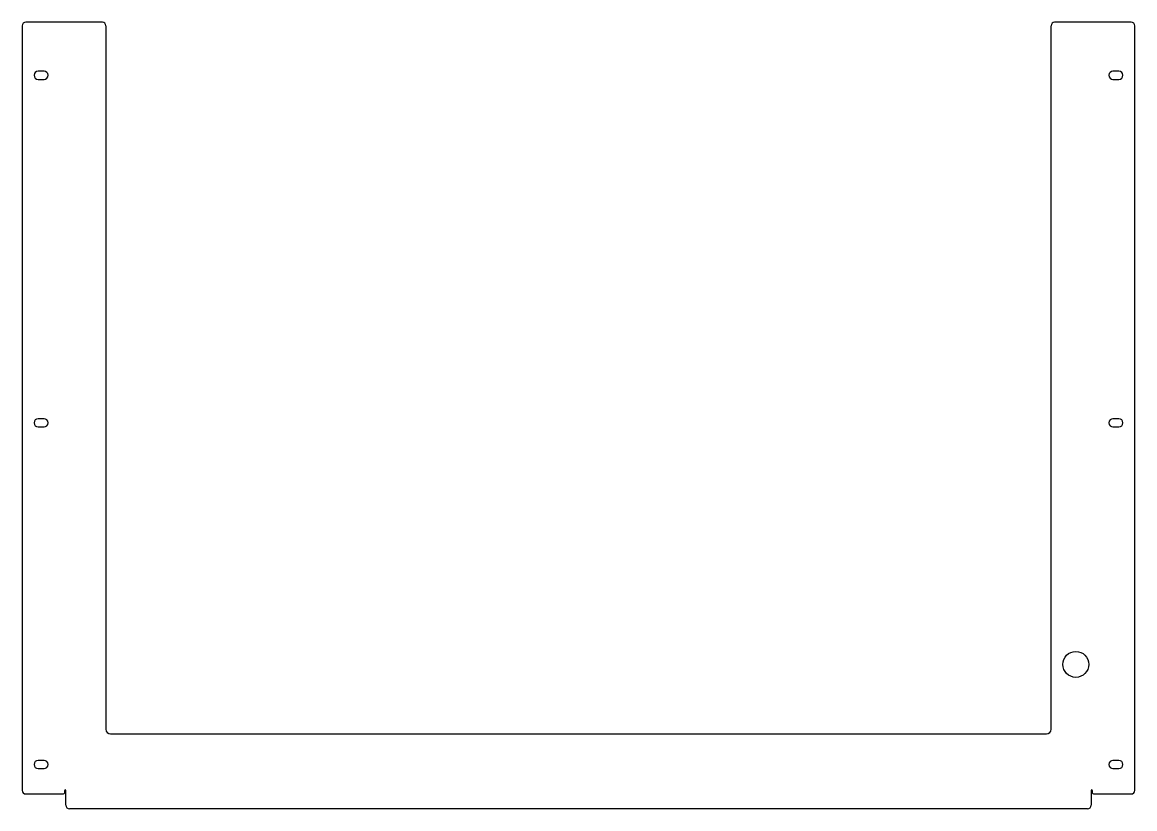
# Model space of a CAD drawing. Header units: millimetres. Extents: x -472 to 472, y -340 to 328.
import ezdxf

# ---------------------------------------------------------------- set-up
doc = ezdxf.new("R2010")
doc.units = ezdxf.units.MM

msp = doc.modelspace()

# ---------------------------------------------------------------- linework, layer by layer
at = {"color": 7, "linetype": 'Continuous', "lineweight": 25}
for p, q in [((-472, 324.5), (-472, -324.5)), ((-404, 327.5), (-469, 327.5)), ((-401, 324.5), (-401, -272.5)), ((401, -272.5), (401, 324.5)), ((469, 327.5), (404, 327.5)), ((472, -324.5), (472, 324.5)), ((-453.5, 286), (-458.5, 286)), ((458.5, 286), (453.5, 286)), ((-458.5, 279), (-453.5, 279)), ((453.5, 279), (458.5, 279)), ((-453.5, -9), (-458.5, -9)), ((458.5, -9), (453.5, -9)), ((-458.5, -16), (-453.5, -16)), ((453.5, -16), (458.5, -16)), ((-397, -276.5), (397, -276.5)), ((-453.5, -299), (-458.5, -299)), ((458.5, -299), (453.5, -299)), ((-458.5, -306), (-453.5, -306)), ((453.5, -306), (458.5, -306)), ((-469, -327.5), (-437, -327.5)), ((-436, -326.5), (-436, -324.5)), ((-435, -337.03), (-435, -324.5)), ((435, -324.5), (435, -337.03)), ((436, -324.5), (436, -326.5)), ((437, -327.5), (469, -327.5)), ((432, -340.03), (-432, -340.03))]:
    msp.add_line(p, q, dxfattribs=at)
msp.add_circle((422, -217.5), 11, dxfattribs=at)
for centre, radius, start, end in [((-469, 324.5), 3, 90, 180), ((-404, 324.5), 3, 0, 90), ((404, 324.5), 3, 90, 180), ((469, 324.5), 3, 0, 90), ((-458.5, 282.5), 3.5, 90, 270), ((-453.5, 282.5), 3.5, 270, 90), ((453.5, 282.5), 3.5, 90, 270), ((458.5, 282.5), 3.5, 270, 90), ((-458.5, -12.5), 3.5, 90, 270), ((-453.5, -12.5), 3.5, 270, 90), ((453.5, -12.5), 3.5, 90, 270), ((458.5, -12.5), 3.5, 270, 90), ((-397, -272.5), 4, 180, 270), ((397, -272.5), 4, 270, 0), ((-458.5, -302.5), 3.5, 90, 270), ((-453.5, -302.5), 3.5, 270, 90), ((453.5, -302.5), 3.5, 90, 270), ((458.5, -302.5), 3.5, 270, 90), ((-469, -324.5), 3, 180, 270), ((-437, -326.5), 1, 270, 0), ((-435.5, -324.5), 0.5, 360, 180), ((435.5, -324.5), 0.5, 360, 180), ((437, -326.5), 1, 180, 270), ((469, -324.5), 3, 270, 0), ((-432, -337.03), 3, 180, 270), ((432, -337.03), 3, 270, 0)]:
    msp.add_arc(centre, radius, start, end, dxfattribs=at)

doc.saveas('drawing.dxf')
